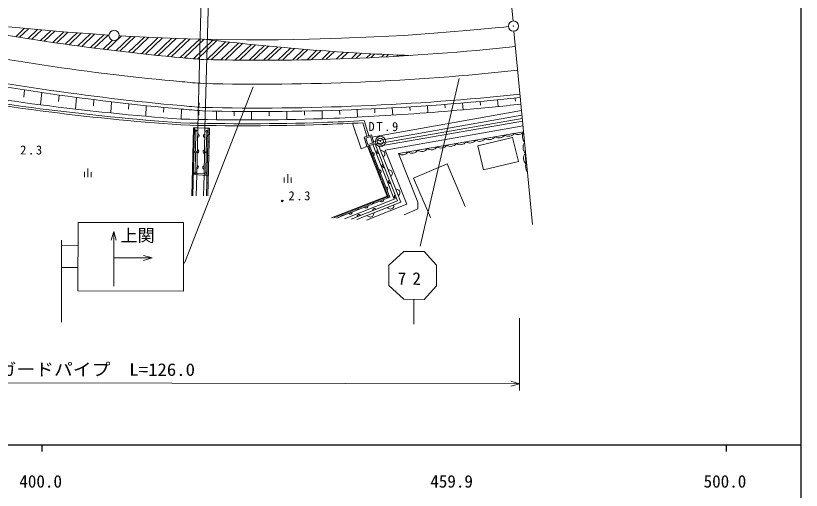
# Model space of a CAD drawing. Units: millimetres, scale not verified. Extents: x 40000 to 680000, y 20000 to 380000.
# Drawn here: x 464199 to 579000, y 198357 to 267676 of the extents above; entities that cross this region are included whole.
import ezdxf
from ezdxf.enums import TextEntityAlignment as Align

# ---------------------------------------------------------------- set-up
doc = ezdxf.new("R2010")
doc.units = ezdxf.units.MM
doc.header["$LTSCALE"] = 1000
doc.linetypes.add('CHAIN', pattern=[18.5, 12, -1.5, 3.5, -1.5])
for name, color, linetype, lineweight in [('M-BGD', 7, 'Continuous', 13), ('M-BMK', 2, 'CHAIN', 13), ('M-BMK-OTRS', 5, 'Continuous', 13), ('M-BMK-SRVR', 3, 'Continuous', 13), ('M-STR-HTXT', 7, 'Continuous', 13), ('M-STR-STRC', 7, 'Continuous', 13), ('M-TTL-BAND', 7, 'Continuous', 25)]:
    doc.layers.add(name, color=color, linetype=linetype, lineweight=lineweight)
doc.styles.add('ＭＳ ゴシック', font='')
doc.styles.get('ＭＳ ゴシック').set_extended_font_data('MS Gothic')

msp = doc.modelspace()

# ---------------------------------------------------------------- linework, layer by layer
at = {"layer": 'M-BGD'}
for p, q in [((491347, 271583), (490805, 251295)), ((492395, 271555), (491853, 251267)), ((465494, 265838), (464211, 264611)), ((466084, 265780), (464767, 264521)), ((467399, 265656), (466006, 264324)), ((467992, 265602), (466565, 264237)), ((469314, 265484), (467809, 264046)), ((469910, 265432), (468371, 263961)), ((471239, 265322), (469622, 263776)), ((471838, 265273), (470186, 263694)), ((473174, 265169), (471443, 263515)), ((473777, 265124), (472010, 263435)), ((475120, 265027), (473273, 263262)), ((475726, 264985), (473843, 263185)), ((477077, 264895), (475112, 263017)), ((477686, 264856), (475685, 262943)), ((478338, 264098), (476961, 262782)), ((479657, 264737), (477536, 262711)), ((481022, 264662), (478818, 262555)), ((481639, 264629), (479397, 262487)), ((483012, 264561), (480685, 262337)), ((483632, 264532), (481266, 262272)), ((485013, 264472), (482562, 262129)), ((485637, 264446), (483146, 262066)), ((487026, 264393), (484448, 261929)), ((487653, 264371), (485035, 261869)), ((489050, 264326), (486343, 261739)), ((489681, 264307), (486934, 261682)), ((491087, 264270), (488249, 261558)), ((491721, 264255), (488843, 261504)), ((493004, 264100), (490165, 261387)), ((493582, 264032), (490762, 261336)), ((494871, 263883), (492118, 261251)), ((495453, 263817), (492754, 261238)), ((496748, 263675), (494173, 261214)), ((497333, 263612), (494813, 261204)), ((498635, 263476), (496240, 261188)), ((499222, 263416), (496885, 261182)), ((500531, 263286), (498321, 261174)), ((501122, 263229), (498969, 261172)), ((502438, 263106), (500414, 261172)), ((503031, 263052), (501066, 261174)), ((504354, 262936), (502520, 261183)), ((504951, 262885), (503176, 261189)), ((506281, 262775), (504640, 261207)), ((506881, 262728), (505300, 261217)), ((508218, 262625), (506773, 261244)), ((508822, 262580), (507438, 261258)), ((510166, 262485), (508920, 261294)), ((510773, 262443), (509589, 261312)), ((512125, 262354), (511082, 261357)), ((512735, 262316), (511755, 261380)), ((514094, 262235), (513257, 261435)), ((514708, 262200), (513936, 261462)), ((516075, 262125), (515448, 261526)), ((516692, 262094), (516131, 261558)), ((518067, 262027), (517654, 261632)), ((518687, 261999), (518342, 261668)), ((520070, 261939), (519875, 261753)), ((520694, 261915), (520568, 261794)), ((465464, 256845), (465364, 255792)), ((468000, 256461), (467840, 254655)), ((470539, 256095), (470460, 255129)), ((473082, 255747), (472954, 254027)), ((475628, 255417), (475569, 254537)), ((478177, 255105), (478079, 253471)), ((490997, 254930), (490983, 254331)), ((529571, 253940), (529488, 254926)), ((532049, 255148), (532098, 254605)), ((534608, 255389), (534704, 254410)), ((537165, 255648), (537213, 255189)), ((480730, 254812), (480688, 254018)), ((483286, 254536), (483215, 252988)), ((485845, 254279), (485818, 253573)), ((488406, 254040), (488361, 252578)), ((490971, 253819), (490955, 253167)), ((493540, 253737), (493518, 252482)), ((506390, 253749), (506401, 253161)), ((508960, 253806), (508990, 252634)), ((511529, 253882), (511550, 253234)), ((514097, 253976), (514142, 252856)), ((516265, 249952), (538118, 253828)), ((516665, 254088), (516693, 253493)), ((519232, 254219), (519290, 253151)), ((521797, 254387), (521832, 253812)), ((521798, 254369), (521832, 253824)), ((524363, 254536), (524433, 253513)), ((526926, 254722), (526964, 254222)), ((496110, 253702), (496103, 253060)), ((498680, 253686), (498677, 252459)), ((501250, 253689), (501253, 253074)), ((503820, 253709), (503834, 252509)), ((538184, 253132), (516462, 249282)), ((516745, 248925), (538228, 252671)), ((514666, 248232), (513416, 251961)), ((514924, 252036), (515504, 250062)), ((515145, 252348), (515792, 250147)), ((538266, 252271), (517281, 248612)), ((538333, 251572), (518195, 248061)), ((489950, 241389), (490163, 251305)), ((490329, 251297), (490081, 241386)), ((490803, 251299), (490163, 251305)), ((490542, 250768), (490485, 247920)), ((490653, 244439), (490803, 251299)), ((490784, 250405), (490841, 250384)), ((491855, 251262), (490803, 251299)), ((490841, 250384), (490889, 250353)), ((490889, 250353), (490943, 250304)), ((490943, 250304), (490971, 250249)), ((491643, 250215), (491674, 250269)), ((491674, 250269), (491730, 250317)), ((491855, 251262), (491717, 244370)), ((491730, 250317), (491780, 250346)), ((491780, 250346), (491837, 250363)), ((491855, 251262), (492526, 251257)), ((492110, 250676), (492049, 247838)), ((492091, 241347), (492344, 251259)), ((492526, 251257), (492270, 241344)), ((520116, 247528), (538414, 250719)), ((490831, 249924), (490773, 249906)), ((490880, 249953), (490831, 249924)), ((490936, 250000), (490880, 249953)), ((490967, 250054), (490936, 250000)), ((490986, 250112), (490967, 250054)), ((490971, 250249), (490987, 250190)), ((490987, 250190), (490986, 250112)), ((491623, 250079), (491625, 250157)), ((491640, 250020), (491623, 250079)), ((491625, 250157), (491643, 250215)), ((491668, 249965), (491640, 250020)), ((491722, 249916), (491668, 249965)), ((491770, 249885), (491722, 249916)), ((491827, 249864), (491770, 249885)), ((515121, 249950), (516175, 250259)), ((515121, 249950), (515516, 248609)), ((515369, 249814), (516040, 250011)), ((515369, 249814), (515651, 248857)), ((516040, 250011), (516321, 249054)), ((516175, 250259), (516569, 248919)), ((536812, 249884), (531719, 248654)), ((537658, 246382), (536812, 249884)), ((490734, 248118), (490791, 248097)), ((490791, 248097), (490839, 248066)), ((490839, 248066), (490892, 248018)), ((490892, 248018), (490921, 247962)), ((491597, 247917), (491628, 247972)), ((491628, 247972), (491684, 248019)), ((491684, 248019), (491733, 248048)), ((491733, 248048), (491791, 248066)), ((515588, 248630), (514666, 248232)), ((515516, 248609), (516569, 248919)), ((515588, 248630), (518463, 241339)), ((515651, 248857), (516321, 249054)), ((515857, 248338), (516710, 246171)), ((518867, 241154), (515888, 248721)), ((519495, 240883), (516377, 248862)), ((516745, 248925), (519989, 240630)), ((517013, 247943), (517048, 247989)), ((517048, 247989), (517094, 248027)), ((520476, 240448), (517281, 248612)), ((517529, 247979), (517650, 247984)), ((517650, 247984), (517763, 247963)), ((521338, 240132), (518195, 248061)), ((531719, 248654), (532564, 245152)), ((538629, 248466), (538766, 246032)), ((490480, 247670), (490423, 244822)), ((490781, 247637), (490723, 247619)), ((490830, 247666), (490781, 247637)), ((490886, 247713), (490830, 247666)), ((490917, 247767), (490886, 247713)), ((490936, 247826), (490917, 247767)), ((490921, 247962), (490937, 247903)), ((490937, 247903), (490936, 247826)), ((491577, 247782), (491579, 247859)), ((491593, 247723), (491577, 247782)), ((491579, 247859), (491597, 247917)), ((491622, 247667), (491593, 247723)), ((491676, 247619), (491622, 247667)), ((491724, 247588), (491676, 247619)), ((491781, 247567), (491724, 247588)), ((492043, 247589), (491982, 244751)), ((516294, 247692), (516354, 247694)), ((516354, 247694), (516411, 247684)), ((516411, 247684), (516479, 247660)), ((516523, 247266), (516476, 247227)), ((516479, 247660), (516527, 247620)), ((516557, 247311), (516523, 247266)), ((516527, 247620), (516565, 247572)), ((516590, 247377), (516557, 247311)), ((516565, 247572), (516593, 247500)), ((516598, 247439), (516590, 247377)), ((516593, 247500), (516598, 247439)), ((516972, 247816), (516980, 247878)), ((516977, 247755), (516972, 247816)), ((517005, 247683), (516977, 247755)), ((516980, 247878), (517013, 247943)), ((517043, 247635), (517005, 247683)), ((517091, 247594), (517043, 247635)), ((517159, 247570), (517091, 247594)), ((517215, 247560), (517159, 247570)), ((517276, 247562), (517215, 247560)), ((517763, 247963), (517900, 247915)), ((517986, 247126), (517892, 247049)), ((517900, 247915), (517995, 247835)), ((518055, 247217), (517986, 247126)), ((517995, 247835), (518071, 247738)), ((518121, 247348), (518055, 247217)), ((518071, 247738), (518127, 247594)), ((518137, 247472), (518121, 247348)), ((518127, 247594), (518137, 247472)), ((520116, 247528), (522978, 240424)), ((490684, 245832), (490741, 245810)), ((490741, 245810), (490789, 245779)), ((490789, 245779), (490842, 245731)), ((490842, 245731), (490871, 245675)), ((490871, 245675), (490887, 245616)), ((491582, 245674), (491638, 245722)), ((491638, 245722), (491687, 245751)), ((491687, 245751), (491745, 245768)), ((516802, 245939), (517655, 243773)), ((517767, 245774), (517775, 245836)), ((517772, 245713), (517767, 245774)), ((517801, 245641), (517772, 245713)), ((517775, 245836), (517809, 245901)), ((517809, 245901), (517843, 245947)), ((517843, 245947), (517890, 245985)), ((522349, 243966), (527238, 246036)), ((527238, 246036), (529883, 239786)), ((532564, 245152), (537658, 246382)), ((538766, 246032), (538887, 245761)), ((474251, 244852), (474246, 244104)), ((474752, 245346), (474746, 244098)), ((475249, 244847), (475245, 244098)), ((490545, 244692), (491855, 244632)), ((490730, 245350), (490673, 245332)), ((490780, 245379), (490730, 245350)), ((490836, 245426), (490780, 245379)), ((490867, 245481), (490836, 245426)), ((490886, 245539), (490867, 245481)), ((490887, 245616), (490886, 245539)), ((491531, 245484), (491533, 245561)), ((491548, 245425), (491531, 245484)), ((491533, 245561), (491551, 245620)), ((491576, 245369), (491548, 245425)), ((491551, 245620), (491582, 245674)), ((491630, 245321), (491576, 245369)), ((491678, 245290), (491630, 245321)), ((491735, 245269), (491678, 245290)), ((503952, 244533), (503945, 243286)), ((517287, 245169), (517347, 245172)), ((517347, 245172), (517403, 245162)), ((517403, 245162), (517472, 245138)), ((517516, 244743), (517469, 244705)), ((517472, 245138), (517520, 245098)), ((517550, 244789), (517516, 244743)), ((517520, 245098), (517558, 245049)), ((517583, 244854), (517550, 244789)), ((517558, 245049), (517586, 244977)), ((517591, 244916), (517583, 244854)), ((517586, 244977), (517591, 244916)), ((517838, 245592), (517801, 245641)), ((517886, 245552), (517838, 245592)), ((517955, 245528), (517886, 245552)), ((518011, 245518), (517955, 245528)), ((518072, 245520), (518011, 245518)), ((518635, 245152), (518756, 245157)), ((518756, 245157), (518869, 245137)), ((518869, 245137), (519005, 245088)), ((519005, 245088), (519101, 245008)), ((519101, 245008), (519177, 244912)), ((519177, 244912), (519233, 244767)), ((519243, 244646), (519227, 244521)), ((519233, 244767), (519243, 244646)), ((492167, 244341), (490158, 244471)), ((490591, 241376), (490653, 244439)), ((491631, 241356), (491717, 244370)), ((503450, 244040), (503446, 243292)), ((504448, 244035), (504444, 243286)), ((517747, 243540), (518600, 241374)), ((518680, 243432), (518688, 243494)), ((518685, 243371), (518680, 243432)), ((518688, 243494), (518721, 243560)), ((518721, 243560), (518756, 243605)), ((518756, 243605), (518802, 243644)), ((519092, 244300), (518999, 244223)), ((519161, 244391), (519092, 244300)), ((519227, 244521), (519161, 244391)), ((522349, 243966), (524793, 238192)), ((518280, 242647), (518340, 242649)), ((518340, 242649), (518396, 242639)), ((518396, 242639), (518465, 242616)), ((518465, 242616), (518513, 242575)), ((518543, 242267), (518509, 242221)), ((518513, 242575), (518551, 242527)), ((518576, 242332), (518543, 242267)), ((518551, 242527), (518579, 242455)), ((518584, 242394), (518576, 242332)), ((518579, 242455), (518584, 242394)), ((518713, 243299), (518685, 243371)), ((518751, 243251), (518713, 243299)), ((518799, 243211), (518751, 243251)), ((518867, 243187), (518799, 243211)), ((518923, 243176), (518867, 243187)), ((518984, 243179), (518923, 243176)), ((519741, 242326), (519862, 242331)), ((519862, 242331), (519975, 242310)), ((519975, 242310), (520111, 242262)), ((520111, 242262), (520207, 242182)), ((518463, 241339), (510346, 238163)), ((511096, 238109), (518867, 241154)), ((518530, 241212), (516516, 240423)), ((518509, 242221), (518462, 242183)), ((519528, 241273), (519535, 241336)), ((519533, 241212), (519528, 241273)), ((519561, 241140), (519533, 241212)), ((519535, 241336), (519569, 241401)), ((519598, 241092), (519561, 241140)), ((519569, 241401), (519603, 241446)), ((519646, 241052), (519598, 241092)), ((519603, 241446), (519650, 241485)), ((520198, 241473), (520105, 241396)), ((520267, 241564), (520198, 241473)), ((520207, 242182), (520283, 242085)), ((520333, 241695), (520267, 241564)), ((520283, 242085), (520339, 241941)), ((520349, 241819), (520333, 241695)), ((520339, 241941), (520349, 241819)), ((512232, 238028), (519495, 240883)), ((519989, 240630), (513204, 237959)), ((514034, 237900), (520476, 240448)), ((516283, 240332), (514269, 239543)), ((515457, 237798), (521338, 240132)), ((517526, 240566), (517487, 240613)), ((517571, 240532), (517526, 240566)), ((517637, 240499), (517571, 240532)), ((517699, 240491), (517637, 240499)), ((517760, 240496), (517699, 240491)), ((517832, 240524), (517760, 240496)), ((517880, 240562), (517832, 240524)), ((517920, 240610), (517880, 240562)), ((517944, 240678), (517920, 240610)), ((517954, 240734), (517944, 240678)), ((517952, 240795), (517954, 240734)), ((519464, 240048), (519469, 239926)), ((519715, 241028), (519646, 241052)), ((519771, 241018), (519715, 241028)), ((519832, 241020), (519771, 241018)), ((522978, 240424), (522945, 239472)), ((514037, 239452), (512023, 238663)), ((512935, 238768), (512896, 238814)), ((513329, 238811), (513289, 238763)), ((513353, 238879), (513329, 238811)), ((513363, 238936), (513353, 238879)), ((513361, 238996), (513363, 238936)), ((515230, 239667), (515192, 239714)), ((515276, 239633), (515230, 239667)), ((515341, 239599), (515276, 239633)), ((515403, 239591), (515341, 239599)), ((515464, 239597), (515403, 239591)), ((515536, 239625), (515464, 239597)), ((515584, 239662), (515536, 239625)), ((515624, 239710), (515584, 239662)), ((515649, 239779), (515624, 239710)), ((515659, 239835), (515649, 239779)), ((515656, 239896), (515659, 239835)), ((516369, 239266), (516379, 239322)), ((516371, 239205), (516369, 239266)), ((516379, 239322), (516403, 239391)), ((516403, 239391), (516443, 239439)), ((516443, 239439), (516491, 239477)), ((516491, 239477), (516563, 239505)), ((516514, 238880), (516519, 238759)), ((516563, 239505), (516624, 239510)), ((516624, 239510), (516686, 239502)), ((516686, 239502), (516752, 239469)), ((516752, 239469), (516797, 239435)), ((516797, 239435), (516836, 239388)), ((518613, 239588), (518536, 239681)), ((518705, 239519), (518613, 239588)), ((518836, 239453), (518705, 239519)), ((518960, 239438), (518836, 239453)), ((519082, 239448), (518960, 239438)), ((519225, 239505), (519082, 239448)), ((519322, 239581), (519225, 239505)), ((519402, 239677), (519322, 239581)), ((519450, 239814), (519402, 239677)), ((519469, 239926), (519450, 239814)), ((522945, 239472), (520980, 238586)), ((511791, 238572), (510685, 238138)), ((512980, 238733), (512935, 238768)), ((513045, 238700), (512980, 238733)), ((513108, 238692), (513045, 238700)), ((513168, 238697), (513108, 238692)), ((513240, 238725), (513168, 238697)), ((513289, 238763), (513240, 238725)), ((514112, 238378), (514122, 238434)), ((514114, 238317), (514112, 238378)), ((514122, 238434), (514146, 238502)), ((514146, 238502), (514186, 238550)), ((514186, 238550), (514234, 238588)), ((514234, 238588), (514306, 238616)), ((514306, 238616), (514367, 238622)), ((514367, 238622), (514429, 238614)), ((514429, 238614), (514494, 238581)), ((514494, 238581), (514540, 238546)), ((514540, 238546), (514579, 238500)), ((515662, 238420), (515585, 238513)), ((515754, 238352), (515662, 238420)), ((515885, 238286), (515754, 238352)), ((516009, 238270), (515885, 238286)), ((516131, 238281), (516009, 238270)), ((516275, 238338), (516131, 238281)), ((516371, 238414), (516275, 238338)), ((516451, 238510), (516371, 238414)), ((516499, 238647), (516451, 238510)), ((516519, 238759), (516499, 238647))]:
    msp.add_line(p, q, dxfattribs=at)
for centre, radius in [((536931, 266149), 31.3), ((536931, 266149), 25), ((536931, 266149), 18.8), ((536931, 266149), 12.5), ((536931, 266149), 6.3), ((490545, 250893), 124), ((492112, 250801), 124), ((515811, 248454), 124), ((490482, 247795), 124), ((492046, 247713), 124), ((516756, 246055), 124), ((490420, 244697), 124), ((490420, 244697), 124), ((491979, 244626), 124), ((491979, 244626), 124), ((517701, 243657), 124), ((518646, 241258), 124), ((503146, 240618), 124), ((503146, 240618), 93.3), ((503146, 240618), 62.4), ((503146, 240618), 31.4), ((503146, 240618), 11.5), ((516399, 240377), 124), ((514153, 239497), 124), ((511907, 238617), 124)]:
    msp.add_circle(centre, radius, dxfattribs=at)
for centre, radius, start, end in [((520344, 610457), 350372, 258.23752, 261.51736), ((534319, 611002), 349354, 262.99631, 265.79989), ((520485, 611646), 351570, 261.52322, 264.80307), ((499633, 613519), 352348, 268.70236, 276.12491), ((534313, 611003), 349354, 265.80075, 267.95376), ((520532, 612334), 352258, 264.80545, 265.29745), ((520346, 610470), 357858, 258.30905, 261.58871), ((520346, 610469), 357359, 258.30435, 261.58407), ((513507, 606634), 355487, 259.28903, 262.61117), ((513506, 606633), 354928, 259.28531, 262.60757), ((513507, 606634), 355787, 259.29098, 262.61307), ((520487, 611659), 359056, 261.59427, 264.87387), ((520487, 611659), 358557, 261.58963, 264.86923), ((499633, 613519), 359335, 268.70236, 276.1116), ((499633, 613519), 359834, 268.70236, 276.11075), ((514407, 612330), 361552, 262.58761, 265.86447), ((514408, 612330), 361252, 262.58572, 265.86252), ((514407, 612330), 360693, 262.58206, 265.85885), ((520534, 612347), 359744, 264.87619, 265.36813), ((520534, 612346), 359245, 264.87155, 265.36349), ((497144, 613328), 360848, 274.00961, 275.15555), ((499251, 613476), 360812, 274.82034, 276.16995), ((497711, 613519), 361062, 268.51608, 271.79013), ((496036, 613341), 360940, 272.05679, 274.18503), ((497711, 613519), 361920, 268.51535, 271.7894), ((497711, 613519), 361621, 268.51559, 271.7897), ((496051, 612782), 360940, 272.05679, 273.03586), ((496058, 612483), 360940, 272.05679, 272.99997), ((536250, 251107), 1041, 236.28873, 323.49435), ((537665, 251353), 1041, 236.28873, 316.67151), ((539421, 250000), 1177, 147.95401, 222.9332), ((490282, 249426), 499, 88.54434, 107.32898), ((492306, 249765), 499, 268.48697, 289.7576), ((492306, 249765), 499, 67.30487, 88.54547), ((529179, 249874), 1041, 236.28873, 323.49435), ((530594, 250120), 1041, 236.28873, 323.49435), ((532008, 250367), 1041, 236.28873, 323.49435), ((533422, 250614), 1041, 236.28873, 323.49435), ((534836, 250860), 1041, 236.28873, 323.49435), ((539509, 248432), 1177, 143.3197, 225.06119), ((490282, 249426), 499, 250.18765, 268.54544), ((522108, 248641), 1041, 236.28873, 323.49435), ((523522, 248887), 1041, 236.28873, 323.49435), ((524936, 249134), 1041, 236.28873, 323.49435), ((526350, 249380), 1041, 236.28873, 323.49435), ((527765, 249627), 1041, 236.28873, 323.49435), ((490206, 246432), 499, 88.5455, 106.07754), ((492229, 246772), 499, 67.30487, 88.487), ((520693, 248394), 1041, 236.28873, 323.49435), ((539597, 246865), 1177, 141.37778, 225.06119), ((490206, 246432), 499, 251.45553, 268.54544), ((492229, 246772), 499, 268.54544, 289.68411), ((517723, 246328), 36.9, 1.47955, 41.24759), ((539884, 245672), 1175, 162.15402, 218.53665), ((518717, 244981), 36.9, 134.85181, 267.8887), ((490131, 243439), 499, 88.5455, 104.82571), ((492152, 243778), 499, 67.41086, 88.54547), ((490131, 243439), 499, 252.70651, 268.60275), ((492152, 243778), 499, 268.54544, 289.63028), ((514315, 237982), 36.9, 66.77591, 156.39102)]:
    msp.add_arc(centre, radius, start, end, dxfattribs=at)
at = {"layer": 'M-BMK'}
for p, q in [((463131, 266069), (467419, 265651)), ((467419, 265651), (471723, 265291)), ((471723, 265291), (474774, 265064)), ((525311, 265104), (530061, 265498)), ((530061, 265498), (534814, 265952)), ((534814, 265952), (535510, 266021)), ((535510, 266021), (536206, 266090)), ((474774, 265064), (477835, 264847)), ((479312, 264758), (484294, 264515)), ((484294, 264515), (489287, 264317)), ((489287, 264317), (493604, 264210)), ((493604, 264210), (497932, 264162)), ((497932, 264162), (502530, 264174)), ((502530, 264174), (507129, 264246)), ((507129, 264246), (511826, 264377)), ((511826, 264377), (516521, 264569)), ((516521, 264569), (520913, 264806)), ((520913, 264806), (525311, 265104))]:
    msp.add_line(p, q, dxfattribs=at)
at = {"layer": 'M-BMK-OTRS'}
for p, q in [((535111, 285384), (536873, 266894)), ((537014, 265418), (539706, 237168))]:
    msp.add_line(p, q, dxfattribs=at)
at = {"layer": 'M-BMK-SRVR'}
for centre, radius in [((536943, 266164), 746), ((478577, 264801), 746), ((517499, 249320), 746), ((517499, 249320), 458), ((517499, 249320), 22.5)]:
    msp.add_circle(centre, radius, dxfattribs=at)
at = {"layer": 'M-STR-HTXT'}
for p, q in [((537805, 212918), (537826, 223477)), ((414461, 214159), (537807, 213918)), ((537807, 213918), (536556, 213564)), ((536558, 214280), (537807, 213918))]:
    msp.add_line(p, q, dxfattribs=at)
at = {"layer": 'M-STR-STRC'}
for p, q in [((523323, 234004), (528985, 258509)), ((488886, 231523), (498883, 257267)), ((473319, 237487), (473300, 227487)), ((473319, 237487), (488719, 237457)), ((488700, 227457), (488719, 237457)), ((478172, 234885), (478534, 236135)), ((478534, 236135), (478519, 228174)), ((478534, 236135), (478888, 234884)), ((470914, 234892), (470891, 222892)), ((473313, 234087), (470913, 234092)), ((518715, 231258), (520908, 233253)), ((520908, 233253), (523908, 233248)), ((523908, 233248), (525712, 231244)), ((484128, 232291), (478527, 232302)), ((484128, 232291), (482878, 231937)), ((482879, 232653), (484128, 232291)), ((470906, 230892), (473306, 230887)), ((518709, 228258), (518715, 231258)), ((525707, 228244), (525712, 231244)), ((473300, 227487), (488700, 227457)), ((520894, 226253), (518709, 228258)), ((525707, 228244), (523894, 226247)), ((520894, 226253), (523894, 226247)), ((522387, 222608), (522394, 226250))]:
    msp.add_line(p, q, dxfattribs=at)
for centre, radius, start, end in [((520345, 610463), 353865, 258.27127, 261.55105), ((520486, 611653), 355063, 261.55673, 264.83645), ((499633, 613519), 355842, 268.70236, 276.11819), ((520533, 612340), 355752, 264.83884, 265.33078)]:
    msp.add_arc(centre, radius, start, end, dxfattribs=at)
at = {"layer": 'M-TTL-BAND'}
for p, q in [((579000, 20000), (579000, 370000)), ((40000, 205000), (579000, 205000)), ((468000, 205000), (468000, 204000)), ((568000, 205000), (568000, 204000))]:
    msp.add_line(p, q, dxfattribs=at)

# ---------------------------------------------------------------- texts
at = {"layer": 'M-BGD', "char_height": 1320, "attachment_point": 7, "rotation": 359.891, "style": 'ＭＳ ゴシック'}
for insert in [(464857, 247387), (504067, 240697)]:
    msp.add_mtext('\\T1.28;2.3', dxfattribs=dict(at, insert=insert))
at = {"layer": 'M-BMK-SRVR', "insert": (515753, 250812), "char_height": 1320, "attachment_point": 7, "rotation": 359.891, "style": 'ＭＳ ゴシック'}
msp.add_mtext('\\T1.28;DT.9', dxfattribs=at)
at = {"layer": 'M-STR-HTXT', "style": 'ＭＳ ゴシック', "width": 1.1}
msp.add_text('ガードパイプ\u3000L=126.0', height=1833, rotation=359.891, dxfattribs=at).set_placement((461541, 214567), align=Align.BOTTOM_LEFT)
at = {"layer": 'M-STR-STRC', "style": 'ＭＳ ゴシック'}
msp.add_text('上関', height=1833, rotation=359.891, dxfattribs=at).set_placement((479499, 234111), align=Align.BOTTOM_LEFT)
at = {"layer": 'M-STR-STRC', "insert": (520024, 228372), "char_height": 1833, "attachment_point": 7, "rotation": 359.891, "style": 'ＭＳ ゴシック'}
msp.add_mtext('\\T1.72;72', dxfattribs=at)
at = {"layer": 'M-TTL-BAND', "style": 'ＭＳ ゴシック'}
for s, p in [('400.0', (467844, 198195)), ('459.9', (527900, 198195)), ('500.0', (567844, 198195))]:
    msp.add_text(s, height=1833, dxfattribs=at).set_placement(p, align=Align.BOTTOM_CENTER)

doc.saveas('drawing.dxf')
